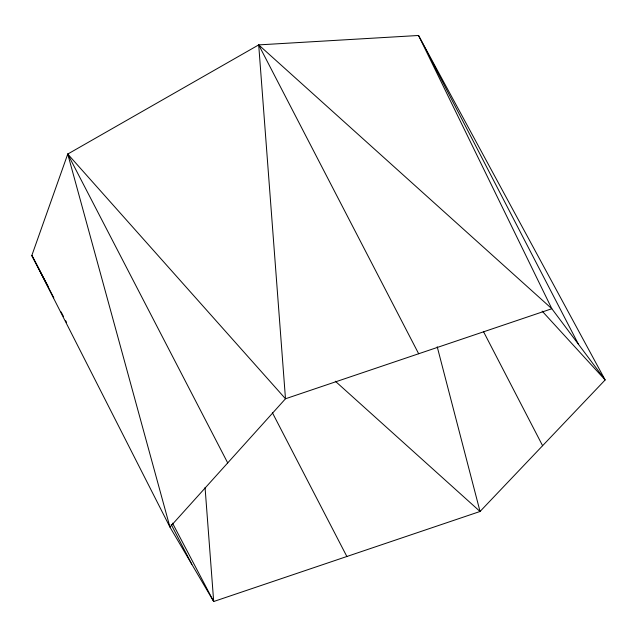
<?xml version="1.0" encoding="UTF-8"?>
<svg xmlns="http://www.w3.org/2000/svg" width="637" height="637" viewBox="0 0 637 637"><rect width="100%" height="100%" fill="white"/><g stroke="black" fill="none" stroke-linecap="round" stroke-linejoin="round"><path stroke-width="0.96" d="M578.492 344.338L418.533 35.481L551.841 308.73L258.702 44.893L285.487 398.77L67.745 154.058L31.85 255.437L169.936 527.062L213.69 601.519L480.043 511.479L605.15 379.947L418.533 35.481L258.702 44.893L67.745 154.058L169.936 527.062L285.487 398.77L551.841 308.73L605.15 379.947L542.151 311.119M335.317 381.221L480.043 511.479L437.221 346.799M48.046 286.26L31.85 255.437L53.787 297.79M172.508 523.144L213.69 601.519L205.058 487.52M483.634 331.877L542.597 445.717M258.702 44.893L418.66 353.75M272.365 412.657L346.862 556.499M67.745 154.058L227.712 462.916M61.104 311.915L63.389 316.326M65.675 320.737L66.582 322.497M171.249 524.577L191.817 564.294"/></g></svg>
